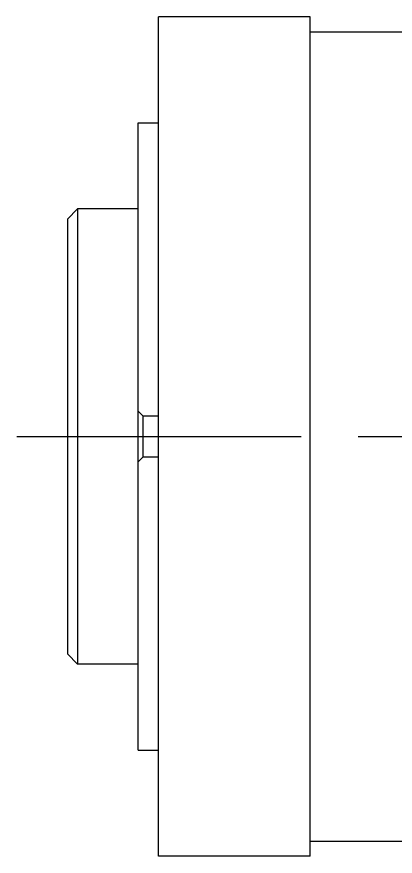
# Model space of a CAD drawing. Header units: millimetres. Extents: x 5828 to 6704, y 123 to 421.
# Drawn here: x 6403.78 to 6406.28, y 304.68 to 310.22 of the extents above; entities that cross this region are included whole.
import ezdxf

# ---------------------------------------------------------------- set-up
doc = ezdxf.new("R2010")
doc.units = ezdxf.units.MM
doc.linetypes.add('CENTER', pattern=[0.6, 0.375, -0.075, 0.075, -0.075])
doc.layers.add('中心线', color=7, linetype='Continuous')
doc.layers.add('外形图', color=7, linetype='Continuous')

msp = doc.modelspace()

# ---------------------------------------------------------------- linework, layer by layer
at = {"layer": '中心线', "linetype": 'CENTER', "ltscale": 5}
msp.add_line((6403.7801, 307.4484), (6441.8463, 307.4484), dxfattribs=at)
at = {"layer": '外形图'}
for p, q in [((6404.7138, 304.6817), (6404.7138, 310.2151)), ((6405.7138, 310.2151), (6404.7138, 310.2151)), ((6405.7138, 304.6817), (6405.7138, 310.2151)), ((6405.7138, 310.1151), (6406.3471, 310.1151)), ((6404.5804, 305.3817), (6404.5804, 309.5151)), ((6404.5804, 309.5151), (6404.7138, 309.5151)), ((6404.1138, 308.8817), (6404.1804, 308.9484)), ((6404.1804, 308.9484), (6404.1804, 305.9484)), ((6404.5804, 308.9484), (6404.1804, 308.9484)), ((6404.1138, 308.8817), (6404.1138, 306.0151)), ((6404.5804, 307.6151), (6404.6138, 307.5817)), ((6404.6138, 307.3151), (6404.6138, 307.5817)), ((6404.7138, 307.5817), (6404.6138, 307.5817)), ((6404.6138, 307.3151), (6404.5804, 307.2817)), ((6404.6138, 307.3151), (6404.7138, 307.3151)), ((6404.1138, 306.0151), (6404.1804, 305.9484)), ((6404.5804, 305.9484), (6404.1804, 305.9484)), ((6404.5804, 305.3817), (6404.7138, 305.3817)), ((6405.7138, 304.7817), (6406.3471, 304.7817)), ((6405.7138, 304.6817), (6404.7138, 304.6817))]:
    msp.add_line(p, q, dxfattribs=at)

doc.saveas('drawing.dxf')
